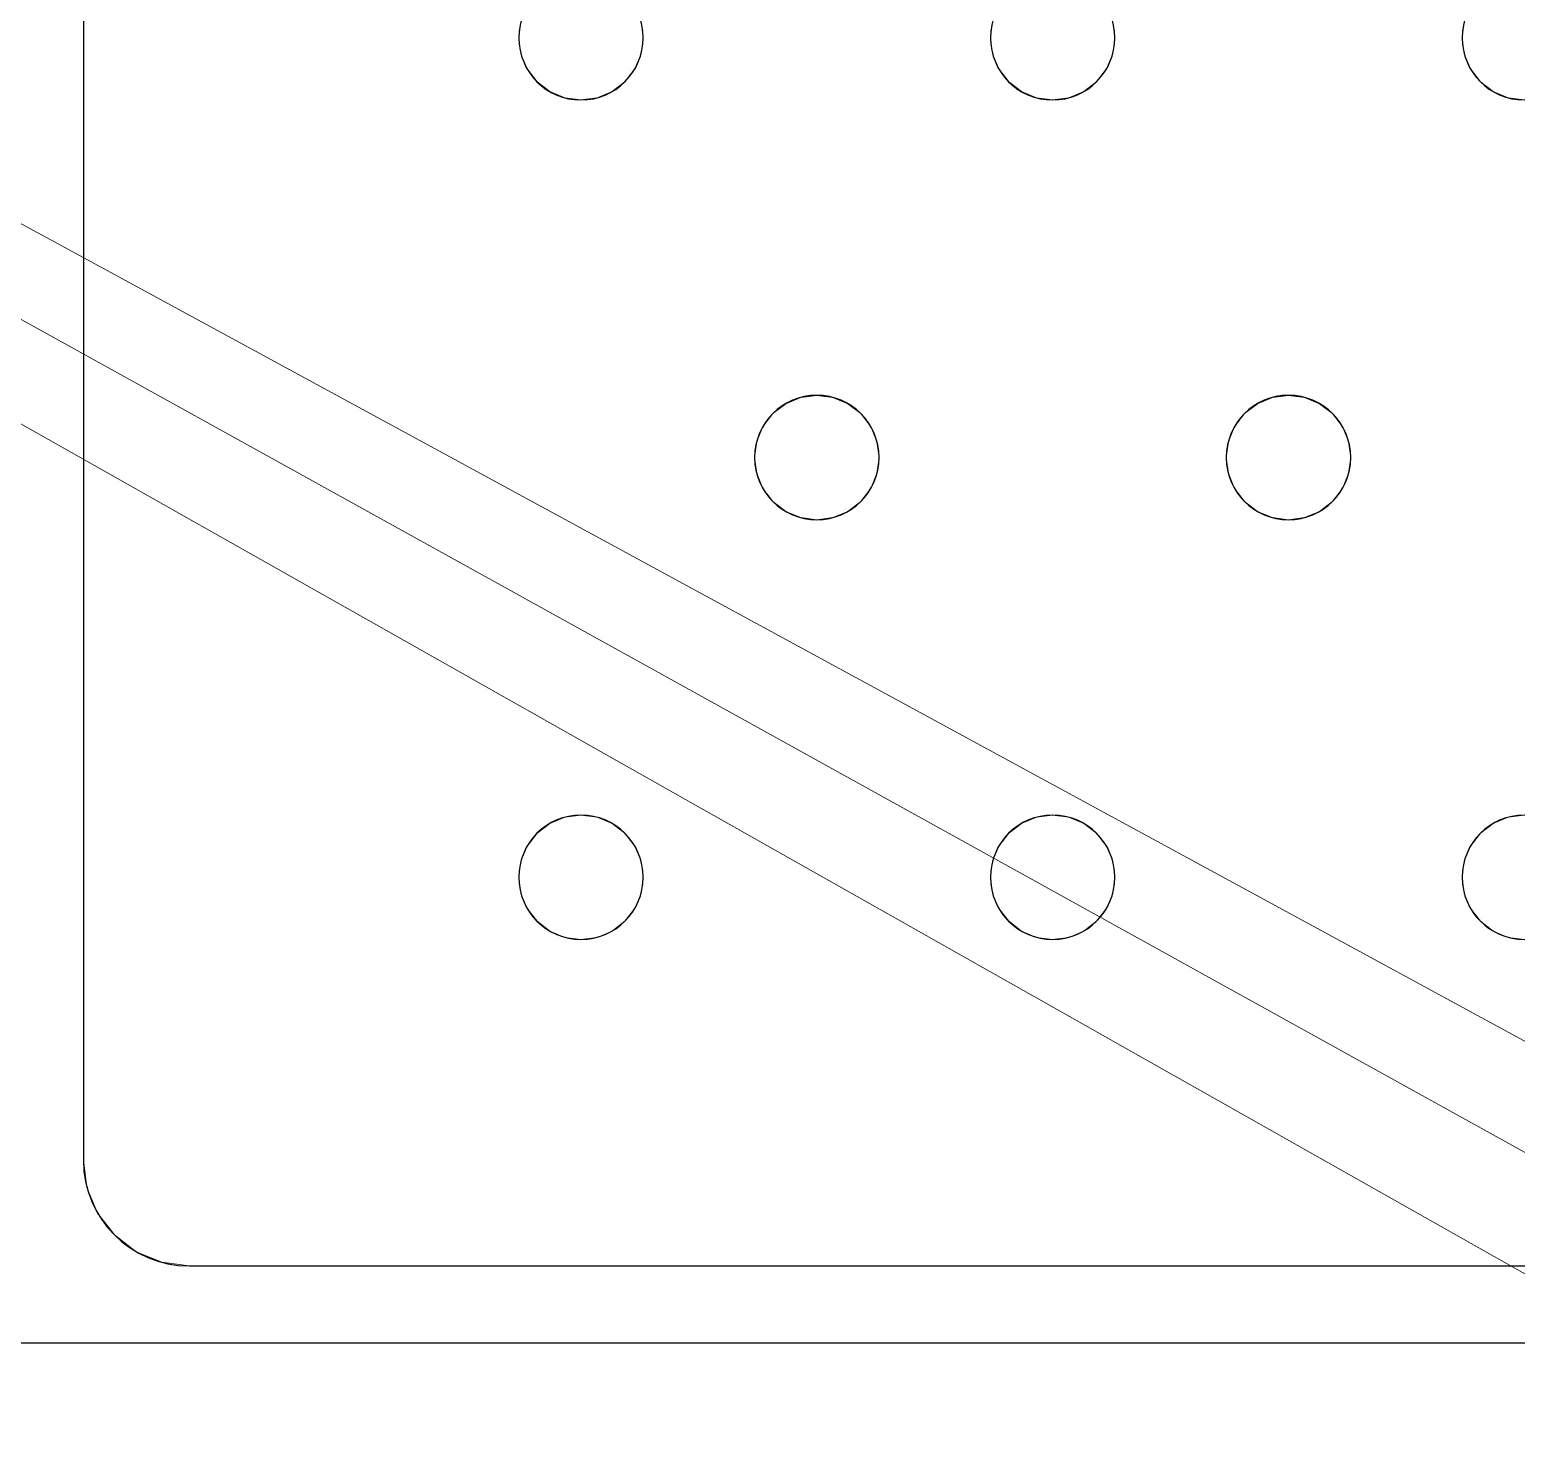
# Model space of a CAD drawing. Header units: millimetres. Extents: x -1 to 1201, y -701 to 1.
# Drawn here: x 600 to 695.6, y -405 to -313.5 of the extents above; entities that cross this region are included whole.
import ezdxf

# ---------------------------------------------------------------- set-up
doc = ezdxf.new("R2010")
doc.units = ezdxf.units.MM
doc.layers.add('IQ_200_3D', color=1, linetype='Continuous')
doc.layers.add('IQ_204_2D', color=7, linetype='Continuous')

msp = doc.modelspace()

# ---------------------------------------------------------------- linework, layer by layer
at = {"layer": 'IQ_200_3D', "lineweight": 18}
for points, invisible_edges in [([(631.451, -260, 890), (631.587, -258.965, 890), (603.451, -145, 890), (603.451, -386.2, 890)], 10), ([(631.451, -260, 888), (631.587, -261.035, 888), (603.451, -386.2, 888), (603.451, -145, 888)], 10), ([(631.587, -261.035, 890), (631.451, -260, 890), (603.451, -386.2, 890)], 14), ([(603.451, -386.2, 890), (631.451, -314, 890), (631.587, -312.965, 890), (631.587, -261.035, 890)], 13), ([(631.587, -312.965, 888), (631.451, -314, 888), (603.451, -386.2, 888), (631.587, -261.035, 888)], 14), ([(639.315, -312.965, 890), (639.451, -314, 890), (661.921, -312.965, 890), (662.32, -312, 890)], 10), ([(669.648, -312.965, 890), (669.784, -314, 890), (692.254, -312.965, 890), (692.654, -312, 890)], 10), ([(669.648, -312.965, 888), (692.654, -312, 888), (692.254, -312.965, 888), (669.784, -314, 888)], 5), ([(631.587, -312.965, 890), (631.451, -314, 890), (631.451, -314, 888), (631.587, -312.965, 888)], 8), ([(639.451, -314, 890), (639.315, -315.035, 890), (661.784, -314, 890), (661.921, -312.965, 890)], 10), ([(639.451, -314, 888), (639.315, -312.965, 888), (661.921, -312.965, 888), (661.784, -314, 888)], 10), ([(639.451, -314, 890), (639.315, -312.965, 890), (639.315, -312.965, 888), (639.451, -314, 888)], 2), ([(661.921, -312.965, 890), (661.784, -314, 890), (661.784, -314, 888), (661.921, -312.965, 888)], 8), ([(669.784, -314, 890), (669.648, -315.035, 890), (692.118, -314, 890), (692.254, -312.965, 890)], 10), ([(692.118, -314, 888), (669.648, -315.035, 888), (669.784, -314, 888), (692.254, -312.965, 888)], 5), ([(669.784, -314, 890), (669.648, -312.965, 890), (669.648, -312.965, 888), (669.784, -314, 888)], 2), ([(692.254, -312.965, 890), (692.118, -314, 890), (692.118, -314, 888), (692.254, -312.965, 888)], 8), ([(631.587, -315.035, 890), (631.451, -314, 890), (603.451, -386.2, 890)], 14), ([(631.587, -315.035, 888), (603.451, -386.2, 888), (631.451, -314, 888)], 3), ([(631.451, -314, 890), (631.587, -315.035, 890), (631.587, -315.035, 888), (631.451, -314, 888)], 2), ([(639.315, -315.035, 890), (661.921, -315.035, 890), (661.784, -314, 890)], 13), ([(639.315, -315.035, 888), (639.451, -314, 888), (661.784, -314, 888), (661.921, -315.035, 888)], 10), ([(639.315, -315.035, 890), (639.451, -314, 890), (639.451, -314, 888), (639.315, -315.035, 888)], 8), ([(661.784, -314, 890), (661.921, -315.035, 890), (661.921, -315.035, 888), (661.784, -314, 888)], 2), ([(669.648, -315.035, 890), (669.248, -316, 890), (692.254, -315.035, 890), (692.118, -314, 890)], 10), ([(692.254, -315.035, 888), (669.248, -316, 888), (669.648, -315.035, 888), (692.118, -314, 888)], 5), ([(669.648, -315.035, 890), (669.784, -314, 890), (669.784, -314, 888), (669.648, -315.035, 888)], 8), ([(692.118, -314, 890), (692.254, -315.035, 890), (692.254, -315.035, 888), (692.118, -314, 888)], 2), ([(631.587, -315.035, 890), (603.451, -386.2, 890), (631.987, -316, 890)], 3), ([(631.587, -315.035, 888), (631.987, -316, 888), (603.451, -386.2, 888)], 14), ([(631.587, -315.035, 890), (631.987, -316, 890), (631.987, -316, 888), (631.587, -315.035, 888)], 10), ([(661.921, -315.035, 890), (639.315, -315.035, 890), (638.915, -316, 890), (662.32, -316, 890)], 5), ([(638.915, -316, 888), (639.315, -315.035, 888), (661.921, -315.035, 888), (662.32, -316, 888)], 10), ([(638.915, -316, 890), (639.315, -315.035, 890), (639.315, -315.035, 888), (638.915, -316, 888)], 10), ([(661.921, -315.035, 890), (662.32, -316, 890), (662.32, -316, 888), (661.921, -315.035, 888)], 10), ([(669.248, -316, 890), (692.654, -316, 890), (692.254, -315.035, 890)], 13), ([(692.654, -316, 888), (680.951, -337, 888), (669.248, -316, 888), (692.254, -315.035, 888)], 7), ([(669.248, -316, 890), (669.648, -315.035, 890), (669.648, -315.035, 888), (669.248, -316, 888)], 10), ([(692.254, -315.035, 890), (692.654, -316, 890), (692.654, -316, 888), (692.254, -315.035, 888)], 10), ([(603.451, -386.2, 890), (631.587, -366.965, 890), (631.987, -366, 890), (631.987, -316, 890)], 13), ([(631.987, -366, 888), (631.587, -366.965, 888), (603.451, -386.2, 888), (631.987, -316, 888)], 14), ([(631.987, -366, 890), (632.623, -316.828, 890), (631.987, -316, 890)], 13), ([(631.987, -316, 888), (632.623, -316.828, 888), (631.987, -366, 888)], 14), ([(631.987, -316, 890), (632.623, -316.828, 890), (632.623, -316.828, 888), (631.987, -316, 888)], 10), ([(650.618, -337, 890), (638.915, -316, 890), (638.279, -316.828, 890), (649.582, -337.136, 890)], 5), ([(650.618, -337, 888), (649.582, -337.136, 888), (638.279, -316.828, 888), (638.915, -316, 888)], 10), ([(638.279, -316.828, 890), (638.915, -316, 890), (638.915, -316, 888), (638.279, -316.828, 888)], 10), ([(662.32, -316, 890), (638.915, -316, 890), (650.618, -337, 890)], 15), ([(650.618, -337, 888), (638.915, -316, 888), (662.32, -316, 888), (662.956, -316.828, 888)], 11), ([(662.956, -316.828, 890), (662.32, -316, 890), (650.618, -337, 890), (651.653, -337.136, 890)], 10), ([(662.32, -316, 890), (662.956, -316.828, 890), (662.956, -316.828, 888), (662.32, -316, 888)], 10), ([(669.248, -316, 890), (668.613, -316.828, 890), (680.951, -337, 890), (692.654, -316, 890)], 14), ([(680.951, -337, 888), (679.916, -337.136, 888), (668.613, -316.828, 888), (669.248, -316, 888)], 10), ([(668.613, -316.828, 890), (669.248, -316, 890), (669.248, -316, 888), (668.613, -316.828, 888)], 10), ([(680.951, -337, 890), (681.986, -337.136, 890), (693.289, -316.828, 890), (692.654, -316, 890)], 10), ([(693.289, -316.828, 888), (681.986, -337.136, 888), (680.951, -337, 888), (692.654, -316, 888)], 5), ([(692.654, -316, 890), (693.289, -316.828, 890), (693.289, -316.828, 888), (692.654, -316, 888)], 10), ([(632.623, -365.172, 890), (633.451, -317.464, 890), (632.623, -316.828, 890), (631.987, -366, 890)], 5), ([(632.623, -365.172, 888), (631.987, -366, 888), (632.623, -316.828, 888), (633.451, -317.464, 888)], 10), ([(632.623, -316.828, 890), (633.451, -317.464, 890), (633.451, -317.464, 888), (632.623, -316.828, 888)], 10), ([(649.582, -337.136, 890), (638.279, -316.828, 890), (637.451, -317.464, 890)], 13), ([(649.582, -337.136, 888), (648.618, -337.536, 888), (637.451, -317.464, 888), (638.279, -316.828, 888)], 10), ([(637.451, -317.464, 890), (638.279, -316.828, 890), (638.279, -316.828, 888), (637.451, -317.464, 888)], 10), ([(662.956, -316.828, 888), (663.784, -317.464, 888), (651.653, -337.136, 888), (650.618, -337, 888)], 10), ([(663.784, -317.464, 890), (662.956, -316.828, 890), (651.653, -337.136, 890), (652.618, -337.536, 890)], 10), ([(662.956, -316.828, 890), (663.784, -317.464, 890), (663.784, -317.464, 888), (662.956, -316.828, 888)], 10), ([(668.613, -316.828, 890), (667.784, -317.464, 890), (679.916, -337.136, 890), (680.951, -337, 890)], 10), ([(679.916, -337.136, 888), (678.951, -337.536, 888), (667.784, -317.464, 888), (668.613, -316.828, 888)], 10), ([(667.784, -317.464, 890), (668.613, -316.828, 890), (668.613, -316.828, 888), (667.784, -317.464, 888)], 10), ([(681.986, -337.136, 890), (682.951, -337.536, 890), (694.118, -317.464, 890), (693.289, -316.828, 890)], 10), ([(681.986, -337.136, 888), (693.289, -316.828, 888), (694.118, -317.464, 888)], 13), ([(693.289, -316.828, 890), (694.118, -317.464, 890), (694.118, -317.464, 888), (693.289, -316.828, 888)], 10), ([(632.623, -365.172, 890), (633.451, -364.536, 890), (633.451, -317.464, 890)], 14), ([(633.451, -317.464, 888), (633.451, -364.536, 888), (632.623, -365.172, 888)], 13), ([(634.416, -317.864, 890), (633.451, -317.464, 890), (646.754, -339.965, 890), (647.153, -339, 890)], 10), ([(633.451, -317.464, 890), (633.451, -364.536, 890), (646.618, -341, 890), (646.754, -339.965, 890)], 11), ([(633.451, -317.464, 888), (646.754, -339.965, 888), (646.618, -341, 888), (633.451, -364.536, 888)], 13), ([(634.416, -317.864, 888), (647.153, -339, 888), (646.754, -339.965, 888), (633.451, -317.464, 888)], 5), ([(633.451, -317.464, 890), (634.416, -317.864, 890), (634.416, -317.864, 888), (633.451, -317.464, 888)], 10), ([(635.451, -318, 890), (634.416, -317.864, 890), (647.153, -339, 890), (647.789, -338.172, 890)], 10), ([(635.451, -318, 888), (647.789, -338.172, 888), (647.153, -339, 888), (634.416, -317.864, 888)], 5), ([(635.451, -318, 888), (634.416, -317.864, 888), (634.416, -317.864, 890), (635.451, -318, 890)], 10), ([(636.486, -317.864, 890), (635.451, -318, 890), (647.789, -338.172, 890), (648.618, -337.536, 890)], 10), ([(636.486, -317.864, 888), (648.618, -337.536, 888), (647.789, -338.172, 888), (635.451, -318, 888)], 5), ([(636.486, -317.864, 888), (635.451, -318, 888), (635.451, -318, 890), (636.486, -317.864, 890)], 10), ([(637.451, -317.464, 890), (636.486, -317.864, 890), (648.618, -337.536, 890), (649.582, -337.136, 890)], 10), ([(648.618, -337.536, 888), (636.486, -317.864, 888), (637.451, -317.464, 888)], 13), ([(636.486, -317.864, 890), (637.451, -317.464, 890), (637.451, -317.464, 888), (636.486, -317.864, 888)], 10), ([(652.618, -337.536, 888), (651.653, -337.136, 888), (663.784, -317.464, 888), (664.749, -317.864, 888)], 10), ([(664.749, -317.864, 890), (663.784, -317.464, 890), (652.618, -337.536, 890), (653.446, -338.172, 890)], 10), ([(653.446, -338.172, 888), (652.618, -337.536, 888), (664.749, -317.864, 888), (665.784, -318, 888)], 10), ([(665.784, -318, 890), (664.749, -317.864, 890), (653.446, -338.172, 890), (654.082, -339, 890)], 10), ([(665.784, -318, 888), (677.487, -339, 888), (654.082, -339, 888), (653.446, -338.172, 888)], 11), ([(677.487, -339, 890), (665.784, -318, 890), (654.082, -339, 890), (654.481, -339.965, 890)], 11), ([(663.784, -317.464, 890), (664.749, -317.864, 890), (664.749, -317.864, 888), (663.784, -317.464, 888)], 10), ([(665.784, -318, 888), (664.749, -317.864, 888), (664.749, -317.864, 890), (665.784, -318, 890)], 10), ([(678.122, -338.172, 890), (666.82, -317.864, 890), (665.784, -318, 890), (677.487, -339, 890)], 5), ([(678.122, -338.172, 888), (677.487, -339, 888), (665.784, -318, 888), (666.82, -317.864, 888)], 10), ([(666.82, -317.864, 888), (665.784, -318, 888), (665.784, -318, 890), (666.82, -317.864, 890)], 10), ([(667.784, -317.464, 890), (666.82, -317.864, 890), (678.951, -337.536, 890), (679.916, -337.136, 890)], 10), ([(678.951, -337.536, 888), (678.122, -338.172, 888), (666.82, -317.864, 888), (667.784, -317.464, 888)], 10), ([(666.82, -317.864, 890), (667.784, -317.464, 890), (667.784, -317.464, 888), (666.82, -317.864, 888)], 10), ([(678.122, -338.172, 890), (678.951, -337.536, 890), (666.82, -317.864, 890)], 14), ([(682.951, -337.536, 888), (681.986, -337.136, 888), (694.118, -317.464, 888), (695.082, -317.864, 888)], 10), ([(682.951, -337.536, 890), (683.779, -338.172, 890), (695.082, -317.864, 890), (694.118, -317.464, 890)], 10), ([(683.779, -338.172, 888), (682.951, -337.536, 888), (695.082, -317.864, 888), (696.118, -318, 888)], 10), ([(696.118, -318, 890), (695.082, -317.864, 890), (683.779, -338.172, 890), (684.415, -339, 890)], 10), ([(683.779, -338.172, 888), (696.118, -318, 888), (684.415, -339, 888)], 3), ([(684.415, -339, 890), (684.815, -339.965, 890), (707.82, -339, 890), (696.118, -318, 890)], 14), ([(707.82, -339, 888), (684.815, -339.965, 888), (684.415, -339, 888), (696.118, -318, 888)], 13), ([(694.118, -317.464, 890), (695.082, -317.864, 890), (695.082, -317.864, 888), (694.118, -317.464, 888)], 10), ([(696.118, -318, 888), (695.082, -317.864, 888), (695.082, -317.864, 890), (696.118, -318, 890)], 10), ([(649.582, -337.136, 890), (648.618, -337.536, 890), (648.618, -337.536, 888), (649.582, -337.136, 888)], 10), ([(649.582, -337.136, 888), (650.618, -337, 888), (650.618, -337, 890), (649.582, -337.136, 890)], 10), ([(650.618, -337, 888), (651.653, -337.136, 888), (651.653, -337.136, 890), (650.618, -337, 890)], 10), ([(652.618, -337.536, 890), (651.653, -337.136, 890), (651.653, -337.136, 888), (652.618, -337.536, 888)], 10), ([(679.916, -337.136, 890), (678.951, -337.536, 890), (678.951, -337.536, 888), (679.916, -337.136, 888)], 10), ([(679.916, -337.136, 888), (680.951, -337, 888), (680.951, -337, 890), (679.916, -337.136, 890)], 10), ([(680.951, -337, 888), (681.986, -337.136, 888), (681.986, -337.136, 890), (680.951, -337, 890)], 10), ([(682.951, -337.536, 890), (681.986, -337.136, 890), (681.986, -337.136, 888), (682.951, -337.536, 888)], 10), ([(647.789, -338.172, 890), (647.153, -339, 890), (647.153, -339, 888), (647.789, -338.172, 888)], 10), ([(648.618, -337.536, 890), (647.789, -338.172, 890), (647.789, -338.172, 888), (648.618, -337.536, 888)], 10), ([(653.446, -338.172, 890), (652.618, -337.536, 890), (652.618, -337.536, 888), (653.446, -338.172, 888)], 10), ([(654.082, -339, 890), (653.446, -338.172, 890), (653.446, -338.172, 888), (654.082, -339, 888)], 10), ([(678.122, -338.172, 890), (677.487, -339, 890), (677.487, -339, 888), (678.122, -338.172, 888)], 10), ([(678.951, -337.536, 890), (678.122, -338.172, 890), (678.122, -338.172, 888), (678.951, -337.536, 888)], 10), ([(683.779, -338.172, 890), (682.951, -337.536, 890), (682.951, -337.536, 888), (683.779, -338.172, 888)], 10), ([(684.415, -339, 890), (683.779, -338.172, 890), (683.779, -338.172, 888), (684.415, -339, 888)], 10), ([(647.153, -339, 890), (646.754, -339.965, 890), (646.754, -339.965, 888), (647.153, -339, 888)], 10), ([(677.487, -339, 888), (677.087, -339.965, 888), (654.481, -339.965, 888), (654.082, -339, 888)], 10), ([(654.481, -339.965, 890), (654.082, -339, 890), (654.082, -339, 888), (654.481, -339.965, 888)], 10), ([(677.087, -339.965, 890), (677.487, -339, 890), (654.481, -339.965, 890), (654.618, -341, 890)], 10), ([(677.487, -339, 890), (677.087, -339.965, 890), (677.087, -339.965, 888), (677.487, -339, 888)], 10), ([(684.815, -339.965, 890), (684.415, -339, 890), (684.415, -339, 888), (684.815, -339.965, 888)], 10), ([(684.815, -339.965, 890), (684.951, -341, 890), (707.421, -339.965, 890), (707.82, -339, 890)], 10), ([(707.421, -339.965, 888), (684.951, -341, 888), (684.815, -339.965, 888), (707.82, -339, 888)], 5), ([(646.754, -339.965, 890), (646.618, -341, 890), (646.618, -341, 888), (646.754, -339.965, 888)], 8), ([(677.087, -339.965, 888), (676.951, -341, 888), (654.618, -341, 888), (654.481, -339.965, 888)], 10), ([(654.618, -341, 890), (654.481, -339.965, 890), (654.481, -339.965, 888), (654.618, -341, 888)], 2), ([(677.087, -339.965, 890), (654.618, -341, 890), (676.951, -341, 890)], 3), ([(677.087, -339.965, 890), (676.951, -341, 890), (676.951, -341, 888), (677.087, -339.965, 888)], 8), ([(684.951, -341, 890), (684.815, -342.035, 890), (707.284, -341, 890), (707.421, -339.965, 890)], 10), ([(707.284, -341, 888), (684.815, -342.035, 888), (684.951, -341, 888), (707.421, -339.965, 888)], 5), ([(684.951, -341, 890), (684.815, -339.965, 890), (684.815, -339.965, 888), (684.951, -341, 888)], 2), ([(646.754, -342.035, 890), (646.618, -341, 890), (633.451, -364.536, 890), (634.416, -364.136, 890)], 10), ([(646.754, -342.035, 888), (634.416, -364.136, 888), (633.451, -364.536, 888), (646.618, -341, 888)], 5), ([(646.618, -341, 890), (646.754, -342.035, 890), (646.754, -342.035, 888), (646.618, -341, 888)], 2), ([(654.481, -342.035, 890), (677.087, -342.035, 890), (676.951, -341, 890), (654.618, -341, 890)], 5), ([(676.951, -341, 888), (677.087, -342.035, 888), (654.481, -342.035, 888), (654.618, -341, 888)], 10), ([(654.481, -342.035, 890), (654.618, -341, 890), (654.618, -341, 888), (654.481, -342.035, 888)], 8), ([(676.951, -341, 890), (677.087, -342.035, 890), (677.087, -342.035, 888), (676.951, -341, 888)], 2), ([(707.284, -341, 890), (684.815, -342.035, 890), (707.421, -342.035, 890)], 3), ([(707.421, -342.035, 888), (684.815, -342.035, 888), (707.284, -341, 888)], 3), ([(684.815, -342.035, 890), (684.951, -341, 890), (684.951, -341, 888), (684.815, -342.035, 888)], 8), ([(647.153, -343, 890), (646.754, -342.035, 890), (634.416, -364.136, 890), (635.451, -364, 890)], 10), ([(647.153, -343, 888), (634.416, -364.136, 888), (646.754, -342.035, 888)], 3), ([(646.754, -342.035, 890), (647.153, -343, 890), (647.153, -343, 888), (646.754, -342.035, 888)], 10), ([(677.087, -342.035, 890), (654.481, -342.035, 890), (654.082, -343, 890), (677.487, -343, 890)], 5), ([(677.487, -343, 888), (665.784, -364, 888), (654.082, -343, 888), (677.087, -342.035, 888)], 7), ([(654.082, -343, 888), (654.481, -342.035, 888), (677.087, -342.035, 888)], 14), ([(654.082, -343, 890), (654.481, -342.035, 890), (654.481, -342.035, 888), (654.082, -343, 888)], 10), ([(677.087, -342.035, 890), (677.487, -343, 890), (677.487, -343, 888), (677.087, -342.035, 888)], 10), ([(707.421, -342.035, 890), (684.815, -342.035, 890), (684.415, -343, 890), (707.82, -343, 890)], 5), ([(684.415, -343, 888), (684.815, -342.035, 888), (707.421, -342.035, 888), (707.82, -343, 888)], 10), ([(684.415, -343, 890), (684.815, -342.035, 890), (684.815, -342.035, 888), (684.415, -343, 888)], 10), ([(635.451, -364, 888), (634.416, -364.136, 888), (647.153, -343, 888), (647.789, -343.828, 888)], 10), ([(647.789, -343.828, 890), (647.153, -343, 890), (635.451, -364, 890), (636.486, -364.136, 890)], 10), ([(647.153, -343, 890), (647.789, -343.828, 890), (647.789, -343.828, 888), (647.153, -343, 888)], 10), ([(654.082, -343, 890), (653.446, -343.828, 890), (665.784, -364, 890), (677.487, -343, 890)], 14), ([(665.784, -364, 888), (664.749, -364.136, 888), (653.446, -343.828, 888), (654.082, -343, 888)], 10), ([(653.446, -343.828, 890), (654.082, -343, 890), (654.082, -343, 888), (653.446, -343.828, 888)], 10), ([(678.122, -343.828, 890), (677.487, -343, 890), (665.784, -364, 890), (666.82, -364.136, 890)], 10), ([(677.487, -343, 888), (678.122, -343.828, 888), (665.784, -364, 888)], 14), ([(677.487, -343, 890), (678.122, -343.828, 890), (678.122, -343.828, 888), (677.487, -343, 888)], 10), ([(696.118, -364, 890), (707.82, -343, 890), (684.415, -343, 890), (683.779, -343.828, 890)], 11), ([(684.415, -343, 888), (707.82, -343, 888), (696.118, -364, 888), (683.779, -343.828, 888)], 7), ([(683.779, -343.828, 890), (684.415, -343, 890), (684.415, -343, 888), (683.779, -343.828, 888)], 10), ([(636.486, -364.136, 888), (635.451, -364, 888), (647.789, -343.828, 888), (648.618, -344.464, 888)], 10), ([(647.789, -343.828, 890), (636.486, -364.136, 890), (648.618, -344.464, 890)], 3), ([(647.789, -343.828, 890), (648.618, -344.464, 890), (648.618, -344.464, 888), (647.789, -343.828, 888)], 10), ([(664.749, -364.136, 890), (665.784, -364, 890), (653.446, -343.828, 890), (652.618, -344.464, 890)], 10), ([(664.749, -364.136, 888), (663.784, -364.536, 888), (652.618, -344.464, 888), (653.446, -343.828, 888)], 10), ([(652.618, -344.464, 890), (653.446, -343.828, 890), (653.446, -343.828, 888), (652.618, -344.464, 888)], 10), ([(666.82, -364.136, 888), (665.784, -364, 888), (678.122, -343.828, 888), (678.951, -344.464, 888)], 10), ([(678.122, -343.828, 890), (666.82, -364.136, 890), (678.951, -344.464, 890)], 3), ([(678.122, -343.828, 890), (678.951, -344.464, 890), (678.951, -344.464, 888), (678.122, -343.828, 888)], 10), ([(695.082, -364.136, 890), (696.118, -364, 890), (683.779, -343.828, 890), (682.951, -344.464, 890)], 10), ([(683.779, -343.828, 888), (696.118, -364, 888), (695.082, -364.136, 888), (682.951, -344.464, 888)], 5), ([(682.951, -344.464, 890), (683.779, -343.828, 890), (683.779, -343.828, 888), (682.951, -344.464, 888)], 10), ([(637.451, -364.536, 890), (649.582, -344.864, 890), (648.618, -344.464, 890), (636.486, -364.136, 890)], 5), ([(648.618, -344.464, 888), (649.582, -344.864, 888), (637.451, -364.536, 888), (636.486, -364.136, 888)], 10), ([(638.279, -365.172, 890), (650.618, -345, 890), (649.582, -344.864, 890), (637.451, -364.536, 890)], 5), ([(638.279, -365.172, 888), (637.451, -364.536, 888), (649.582, -344.864, 888), (650.618, -345, 888)], 10), ([(638.915, -366, 890), (662.32, -366, 890), (650.618, -345, 890), (638.279, -365.172, 890)], 7), ([(638.915, -366, 888), (638.279, -365.172, 888), (650.618, -345, 888), (662.32, -366, 888)], 14), ([(648.618, -344.464, 890), (649.582, -344.864, 890), (649.582, -344.864, 888), (648.618, -344.464, 888)], 10), ([(650.618, -345, 888), (649.582, -344.864, 888), (649.582, -344.864, 890), (650.618, -345, 890)], 10), ([(662.956, -365.172, 890), (663.784, -364.536, 890), (651.653, -344.864, 890), (650.618, -345, 890)], 10), ([(662.956, -365.172, 888), (662.32, -366, 888), (650.618, -345, 888), (651.653, -344.864, 888)], 10), ([(651.653, -344.864, 888), (650.618, -345, 888), (650.618, -345, 890), (651.653, -344.864, 890)], 10), ([(662.956, -365.172, 890), (650.618, -345, 890), (662.32, -366, 890)], 3), ([(663.784, -364.536, 890), (664.749, -364.136, 890), (652.618, -344.464, 890), (651.653, -344.864, 890)], 10), ([(663.784, -364.536, 888), (662.956, -365.172, 888), (651.653, -344.864, 888), (652.618, -344.464, 888)], 10), ([(651.653, -344.864, 890), (652.618, -344.464, 890), (652.618, -344.464, 888), (651.653, -344.864, 888)], 10), ([(667.784, -364.536, 890), (679.916, -344.864, 890), (678.951, -344.464, 890), (666.82, -364.136, 890)], 5), ([(667.784, -364.536, 888), (666.82, -364.136, 888), (678.951, -344.464, 888), (679.916, -344.864, 888)], 10), ([(668.613, -365.172, 890), (680.951, -345, 890), (679.916, -344.864, 890), (667.784, -364.536, 890)], 5), ([(668.613, -365.172, 888), (667.784, -364.536, 888), (679.916, -344.864, 888), (680.951, -345, 888)], 10), ([(669.248, -366, 890), (692.654, -366, 890), (680.951, -345, 890), (668.613, -365.172, 890)], 7), ([(669.248, -366, 888), (668.613, -365.172, 888), (680.951, -345, 888)], 14), ([(692.654, -366, 888), (669.648, -366.965, 888), (669.248, -366, 888), (680.951, -345, 888)], 13), ([(678.951, -344.464, 890), (679.916, -344.864, 890), (679.916, -344.864, 888), (678.951, -344.464, 888)], 10), ([(680.951, -345, 888), (679.916, -344.864, 888), (679.916, -344.864, 890), (680.951, -345, 890)], 10), ([(681.986, -344.864, 890), (680.951, -345, 890), (693.289, -365.172, 890), (694.118, -364.536, 890)], 10), ([(681.986, -344.864, 888), (694.118, -364.536, 888), (693.289, -365.172, 888), (680.951, -345, 888)], 5), ([(681.986, -344.864, 888), (680.951, -345, 888), (680.951, -345, 890), (681.986, -344.864, 890)], 10), ([(692.654, -366, 890), (693.289, -365.172, 890), (680.951, -345, 890)], 14), ([(692.654, -366, 888), (680.951, -345, 888), (693.289, -365.172, 888)], 3), ([(682.951, -344.464, 890), (681.986, -344.864, 890), (694.118, -364.536, 890), (695.082, -364.136, 890)], 10), ([(682.951, -344.464, 888), (695.082, -364.136, 888), (694.118, -364.536, 888), (681.986, -344.864, 888)], 5), ([(681.986, -344.864, 890), (682.951, -344.464, 890), (682.951, -344.464, 888), (681.986, -344.864, 888)], 10), ([(634.416, -364.136, 890), (633.451, -364.536, 890), (633.451, -364.536, 888), (634.416, -364.136, 888)], 10), ([(634.416, -364.136, 888), (635.451, -364, 888), (635.451, -364, 890), (634.416, -364.136, 890)], 10), ([(635.451, -364, 888), (636.486, -364.136, 888), (636.486, -364.136, 890), (635.451, -364, 890)], 10), ([(637.451, -364.536, 890), (636.486, -364.136, 890), (636.486, -364.136, 888), (637.451, -364.536, 888)], 10), ([(664.749, -364.136, 890), (663.784, -364.536, 890), (663.784, -364.536, 888), (664.749, -364.136, 888)], 10), ([(664.749, -364.136, 888), (665.784, -364, 888), (665.784, -364, 890), (664.749, -364.136, 890)], 10), ([(665.784, -364, 888), (666.82, -364.136, 888), (666.82, -364.136, 890), (665.784, -364, 890)], 10), ([(667.784, -364.536, 890), (666.82, -364.136, 890), (666.82, -364.136, 888), (667.784, -364.536, 888)], 10), ([(695.082, -364.136, 890), (694.118, -364.536, 890), (694.118, -364.536, 888), (695.082, -364.136, 888)], 10), ([(695.082, -364.136, 888), (696.118, -364, 888), (696.118, -364, 890), (695.082, -364.136, 890)], 10), ([(632.623, -365.172, 890), (631.987, -366, 890), (631.987, -366, 888), (632.623, -365.172, 888)], 10), ([(633.451, -364.536, 890), (632.623, -365.172, 890), (632.623, -365.172, 888), (633.451, -364.536, 888)], 10), ([(638.279, -365.172, 890), (637.451, -364.536, 890), (637.451, -364.536, 888), (638.279, -365.172, 888)], 10), ([(638.915, -366, 890), (638.279, -365.172, 890), (638.279, -365.172, 888), (638.915, -366, 888)], 10), ([(662.956, -365.172, 890), (662.32, -366, 890), (662.32, -366, 888), (662.956, -365.172, 888)], 10), ([(663.784, -364.536, 890), (662.956, -365.172, 890), (662.956, -365.172, 888), (663.784, -364.536, 888)], 10), ([(668.613, -365.172, 890), (667.784, -364.536, 890), (667.784, -364.536, 888), (668.613, -365.172, 888)], 10), ([(669.248, -366, 890), (668.613, -365.172, 890), (668.613, -365.172, 888), (669.248, -366, 888)], 10), ([(693.289, -365.172, 890), (692.654, -366, 890), (692.654, -366, 888), (693.289, -365.172, 888)], 10), ([(694.118, -364.536, 890), (693.289, -365.172, 890), (693.289, -365.172, 888), (694.118, -364.536, 888)], 10), ([(631.987, -366, 890), (631.587, -366.965, 890), (631.587, -366.965, 888), (631.987, -366, 888)], 10), ([(662.32, -366, 890), (638.915, -366, 890), (639.315, -366.965, 890)], 13), ([(662.32, -366, 888), (639.315, -366.965, 888), (638.915, -366, 888)], 13), ([(639.315, -366.965, 890), (638.915, -366, 890), (638.915, -366, 888), (639.315, -366.965, 888)], 10), ([(639.315, -366.965, 890), (639.451, -368, 890), (661.921, -366.965, 890), (662.32, -366, 890)], 10), ([(661.921, -366.965, 888), (639.451, -368, 888), (639.315, -366.965, 888), (662.32, -366, 888)], 5), ([(662.32, -366, 890), (661.921, -366.965, 890), (661.921, -366.965, 888), (662.32, -366, 888)], 10), ([(692.654, -366, 890), (669.248, -366, 890), (669.648, -366.965, 890), (692.254, -366.965, 890)], 5), ([(669.648, -366.965, 890), (669.248, -366, 890), (669.248, -366, 888), (669.648, -366.965, 888)], 10), ([(692.254, -366.965, 888), (669.784, -368, 888), (669.648, -366.965, 888), (692.654, -366, 888)], 5), ([(692.654, -366, 890), (692.254, -366.965, 890), (692.254, -366.965, 888), (692.654, -366, 888)], 10), ([(631.451, -368, 890), (631.587, -366.965, 890), (603.451, -386.2, 890)], 14), ([(631.587, -366.965, 888), (631.451, -368, 888), (603.451, -386.2, 888)], 14), ([(631.587, -366.965, 890), (631.451, -368, 890), (631.451, -368, 888), (631.587, -366.965, 888)], 8), ([(661.784, -368, 890), (661.921, -366.965, 890), (639.451, -368, 890), (639.315, -369.035, 890)], 10), ([(639.451, -368, 890), (639.315, -366.965, 890), (639.315, -366.965, 888), (639.451, -368, 888)], 2), ([(661.921, -366.965, 888), (661.784, -368, 888), (639.451, -368, 888)], 14), ([(661.921, -366.965, 890), (661.784, -368, 890), (661.784, -368, 888), (661.921, -366.965, 888)], 8), ([(692.254, -366.965, 890), (669.648, -366.965, 890), (669.784, -368, 890), (692.118, -368, 890)], 5), ([(692.118, -368, 888), (669.648, -369.035, 888), (669.784, -368, 888), (692.254, -366.965, 888)], 5), ([(669.784, -368, 890), (669.648, -366.965, 890), (669.648, -366.965, 888), (669.784, -368, 888)], 2), ([(692.254, -366.965, 890), (692.118, -368, 890), (692.118, -368, 888), (692.254, -366.965, 888)], 8), ([(631.587, -369.035, 890), (631.451, -368, 890), (603.451, -386.2, 890)], 14), ([(603.451, -386.2, 888), (631.451, -368, 888), (631.587, -369.035, 888)], 13), ([(631.451, -368, 890), (631.587, -369.035, 890), (631.587, -369.035, 888), (631.451, -368, 888)], 2), ([(661.921, -369.035, 890), (661.784, -368, 890), (639.315, -369.035, 890), (638.915, -370, 890)], 10), ([(661.784, -368, 888), (661.921, -369.035, 888), (639.315, -369.035, 888), (639.451, -368, 888)], 10), ([(639.315, -369.035, 890), (639.451, -368, 890), (639.451, -368, 888), (639.315, -369.035, 888)], 8), ([(661.784, -368, 890), (661.921, -369.035, 890), (661.921, -369.035, 888), (661.784, -368, 888)], 2), ([(692.254, -369.035, 888), (669.248, -370, 888), (669.648, -369.035, 888), (692.118, -368, 888)], 5), ([(692.118, -368, 890), (669.784, -368, 890), (669.648, -369.035, 890), (692.254, -369.035, 890)], 5), ([(669.648, -369.035, 890), (669.784, -368, 890), (669.784, -368, 888), (669.648, -369.035, 888)], 8), ([(692.118, -368, 890), (692.254, -369.035, 890), (692.254, -369.035, 888), (692.118, -368, 888)], 2), ([(631.987, -370, 890), (631.587, -369.035, 890), (603.451, -386.2, 890)], 14), ([(631.987, -370, 888), (610.251, -393, 888), (603.451, -386.2, 888), (631.587, -369.035, 888)], 7), ([(631.587, -369.035, 890), (631.987, -370, 890), (631.987, -370, 888), (631.587, -369.035, 888)], 10), ([(662.32, -370, 890), (661.921, -369.035, 890), (638.915, -370, 890), (638.279, -370.828, 890)], 10), ([(661.921, -369.035, 888), (662.32, -370, 888), (638.915, -370, 888), (639.315, -369.035, 888)], 10), ([(638.915, -370, 890), (639.315, -369.035, 890), (639.315, -369.035, 888), (638.915, -370, 888)], 10), ([(661.921, -369.035, 890), (662.32, -370, 890), (662.32, -370, 888), (661.921, -369.035, 888)], 10), ([(692.654, -370, 888), (668.613, -370.828, 888), (669.248, -370, 888), (692.254, -369.035, 888)], 5), ([(692.254, -369.035, 890), (669.648, -369.035, 890), (669.248, -370, 890), (692.654, -370, 890)], 5), ([(669.248, -370, 890), (669.648, -369.035, 890), (669.648, -369.035, 888), (669.248, -370, 888)], 10), ([(692.254, -369.035, 890), (692.654, -370, 890), (692.654, -370, 888), (692.254, -369.035, 888)], 10), ([(610.251, -393, 890), (632.623, -370.828, 890), (631.987, -370, 890), (603.451, -386.2, 890)], 13), ([(632.623, -370.828, 888), (610.251, -393, 888), (631.987, -370, 888)], 3), ([(633.451, -371.464, 890), (632.623, -370.828, 890), (610.251, -393, 890)], 14), ([(632.623, -370.828, 888), (633.451, -371.464, 888), (610.251, -393, 888)], 14), ([(631.987, -370, 890), (632.623, -370.828, 890), (632.623, -370.828, 888), (631.987, -370, 888)], 10), ([(632.623, -370.828, 890), (633.451, -371.464, 890), (633.451, -371.464, 888), (632.623, -370.828, 888)], 10), ([(638.279, -370.828, 890), (637.451, -371.464, 890), (662.956, -370.828, 890), (662.32, -370, 890)], 10), ([(638.279, -370.828, 888), (662.32, -370, 888), (662.956, -370.828, 888), (637.451, -371.464, 888)], 5), ([(637.451, -371.464, 890), (663.784, -371.464, 890), (662.956, -370.828, 890)], 13), ([(662.956, -370.828, 888), (663.784, -371.464, 888), (637.451, -371.464, 888)], 14), ([(637.451, -371.464, 890), (638.279, -370.828, 890), (638.279, -370.828, 888), (637.451, -371.464, 888)], 10), ([(662.32, -370, 888), (638.279, -370.828, 888), (638.915, -370, 888)], 13), ([(638.279, -370.828, 890), (638.915, -370, 890), (638.915, -370, 888), (638.279, -370.828, 888)], 10), ([(662.32, -370, 890), (662.956, -370.828, 890), (662.956, -370.828, 888), (662.32, -370, 888)], 10), ([(662.956, -370.828, 890), (663.784, -371.464, 890), (663.784, -371.464, 888), (662.956, -370.828, 888)], 10), ([(667.784, -371.464, 890), (666.82, -371.864, 890), (694.118, -371.464, 890), (693.289, -370.828, 890)], 10), ([(668.613, -370.828, 890), (667.784, -371.464, 890), (693.289, -370.828, 890)], 14), ([(667.784, -371.464, 888), (668.613, -370.828, 888), (693.289, -370.828, 888), (694.118, -371.464, 888)], 10), ([(667.784, -371.464, 890), (668.613, -370.828, 890), (668.613, -370.828, 888), (667.784, -371.464, 888)], 10), ([(692.654, -370, 890), (669.248, -370, 890), (668.613, -370.828, 890), (693.289, -370.828, 890)], 5), ([(693.289, -370.828, 888), (668.613, -370.828, 888), (692.654, -370, 888)], 3), ([(668.613, -370.828, 890), (669.248, -370, 890), (669.248, -370, 888), (668.613, -370.828, 888)], 10), ([(692.654, -370, 890), (693.289, -370.828, 890), (693.289, -370.828, 888), (692.654, -370, 888)], 10), ([(693.289, -370.828, 890), (694.118, -371.464, 890), (694.118, -371.464, 888), (693.289, -370.828, 888)], 10), ([(633.451, -371.464, 890), (610.251, -393, 890), (634.416, -371.864, 890)], 3), ([(633.451, -371.464, 888), (634.416, -371.864, 888), (610.251, -393, 888)], 14), ([(610.251, -393, 890), (635.451, -372, 890), (634.416, -371.864, 890)], 13), ([(636.486, -371.864, 890), (635.451, -372, 890), (610.251, -393, 890), (664.749, -371.864, 890)], 14), ([(610.251, -393, 890), (665.784, -372, 890), (664.749, -371.864, 890)], 13), ([(665.784, -372, 890), (610.251, -393, 890), (696.118, -372, 890), (695.082, -371.864, 890)], 11), ([(610.251, -393, 888), (635.451, -372, 888), (636.486, -371.864, 888), (664.749, -371.864, 888)], 13), ([(635.451, -372, 888), (610.251, -393, 888), (634.416, -371.864, 888)], 3), ([(665.784, -372, 888), (610.251, -393, 888), (664.749, -371.864, 888)], 3), ([(633.451, -371.464, 890), (634.416, -371.864, 890), (634.416, -371.864, 888), (633.451, -371.464, 888)], 10), ([(635.451, -372, 888), (634.416, -371.864, 888), (634.416, -371.864, 890), (635.451, -372, 890)], 10), ([(636.486, -371.864, 888), (635.451, -372, 888), (635.451, -372, 890), (636.486, -371.864, 890)], 10), ([(663.784, -371.464, 890), (637.451, -371.464, 890), (636.486, -371.864, 890), (664.749, -371.864, 890)], 5), ([(636.486, -371.864, 888), (637.451, -371.464, 888), (663.784, -371.464, 888), (664.749, -371.864, 888)], 10), ([(636.486, -371.864, 890), (637.451, -371.464, 890), (637.451, -371.464, 888), (636.486, -371.864, 888)], 10), ([(663.784, -371.464, 890), (664.749, -371.864, 890), (664.749, -371.864, 888), (663.784, -371.464, 888)], 10), ([(665.784, -372, 888), (664.749, -371.864, 888), (664.749, -371.864, 890), (665.784, -372, 890)], 10), ([(666.82, -371.864, 890), (665.784, -372, 890), (695.082, -371.864, 890), (694.118, -371.464, 890)], 10), ([(665.784, -372, 888), (666.82, -371.864, 888), (695.082, -371.864, 888), (696.118, -372, 888)], 10), ([(666.82, -371.864, 888), (665.784, -372, 888), (665.784, -372, 890), (666.82, -371.864, 890)], 10), ([(666.82, -371.864, 888), (667.784, -371.464, 888), (694.118, -371.464, 888), (695.082, -371.864, 888)], 10), ([(666.82, -371.864, 890), (667.784, -371.464, 890), (667.784, -371.464, 888), (666.82, -371.864, 888)], 10), ([(694.118, -371.464, 890), (695.082, -371.864, 890), (695.082, -371.864, 888), (694.118, -371.464, 888)], 10), ([(696.118, -372, 888), (695.082, -371.864, 888), (695.082, -371.864, 890), (696.118, -372, 890)], 10), ([(726.451, -372, 890), (696.118, -372, 890), (610.251, -393, 890), (756.784, -372, 890)], 15), ([(787.118, -372, 890), (756.784, -372, 890), (610.251, -393, 890), (817.451, -372, 890)], 15), ([(847.784, -372, 890), (817.451, -372, 890), (610.251, -393, 890), (1075.551, -393, 890)], 11), ([(610.251, -393, 888), (665.784, -372, 888), (696.118, -372, 888), (726.451, -372, 888)], 15), ([(610.251, -393, 888), (726.451, -372, 888), (756.784, -372, 888), (787.118, -372, 888)], 15), ([(817.451, -372, 888), (847.784, -372, 888), (610.251, -393, 888), (787.118, -372, 888)], 15), ([(1075.551, -393, 888), (610.251, -393, 888), (847.784, -372, 888), (878.118, -372, 888)], 14), ([(610.251, -393, 890), (603.451, -386.2, 890), (603.683, -387.96, 890), (604.362, -389.6, 890)], 9), ([(610.251, -393, 888), (604.362, -389.6, 888), (603.683, -387.96, 888), (603.451, -386.2, 888)], 9), ([(603.451, -386.2, 888), (603.683, -387.96, 888), (603.683, -387.96, 890), (603.451, -386.2, 890)], 2), ([(603.683, -387.96, 888), (604.362, -389.6, 888), (604.362, -389.6, 890), (603.683, -387.96, 890)], 10), ([(610.251, -393, 890), (604.362, -389.6, 890), (605.443, -391.008, 890), (606.851, -392.089, 890)], 9), ([(610.251, -393, 888), (605.443, -391.008, 888), (604.362, -389.6, 888)], 13), ([(605.443, -391.008, 890), (604.362, -389.6, 890), (604.362, -389.6, 888), (605.443, -391.008, 888)], 10), ([(610.251, -393, 888), (608.491, -392.768, 888), (606.851, -392.089, 888), (605.443, -391.008, 888)], 8), ([(605.443, -391.008, 888), (606.851, -392.089, 888), (606.851, -392.089, 890), (605.443, -391.008, 890)], 10), ([(608.491, -392.768, 890), (610.251, -393, 890), (606.851, -392.089, 890)], 2), ([(606.851, -392.089, 888), (608.491, -392.768, 888), (608.491, -392.768, 890), (606.851, -392.089, 890)], 10), ([(610.251, -393, 890), (608.491, -392.768, 890), (608.491, -392.768, 888), (610.251, -393, 888)], 2)]:
    msp.add_3dface(points, dxfattribs=dict(at, invisible_edges=invisible_edges))
for points in [[(603.451, -145, 890), (603.451, -145, 888), (603.451, -386.2, 888), (603.451, -386.2, 890)], [(610.251, -393, 890), (610.251, -393, 888), (1075.551, -393, 888), (1075.551, -393, 890)]]:
    msp.add_3dface(points, dxfattribs=at)
at = {"layer": 'IQ_204_2D'}
for p, q in [((603.451, -145), (603.451, -386.2)), ((610.251, -393), (1075.551, -393)), ((1077.5, -397.966), (122.5, -397.966))]:
    msp.add_line(p, q, dxfattribs=at)
for centre, radius, start, end in [((635.451, -314), 4, 360, 180), ((665.784, -314), 4, 360, 180), ((696.118, -314), 4, 360, 180), ((635.451, -314), 4, 180, 360), ((665.784, -314), 4, 180, 360), ((696.118, -314), 4, 180, 360), ((650.618, -341), 4, 360, 180), ((680.951, -341), 4, 360, 180), ((650.618, -341), 4, 180, 360), ((680.951, -341), 4, 180, 360), ((635.451, -368), 4, 360, 180), ((665.784, -368), 4, 360, 180), ((696.118, -368), 4, 360, 180), ((635.451, -368), 4, 180, 360), ((665.784, -368), 4, 180, 360), ((696.118, -368), 4, 180, 360), ((610.251, -386.2), 6.8, 180, 270)]:
    msp.add_arc(centre, radius, start, end, dxfattribs=at)

# ---------------------------------------------------------------- meshes
at = {"layer": 'IQ_200_3D', "lineweight": 18}
mesh = msp.add_polyface(dxfattribs=at)
corners = [(1200, 0, 850), (1200, -700, 850), (0, -700, 850), (0, 0, 850), (810.5, -594, 850), (811.556, -602.023, 850), (814.653, -609.5, 850), (819.58, -615.92, 850), (826, -620.847, 850), (833.477, -623.944, 850), (841.5, -625, 850), (1059.5, -625, 850), (1067.523, -623.944, 850), (1075, -620.847, 850), (1081.42, -615.92, 850), (1086.347, -609.5, 850), (1089.444, -602.023, 850), (1090.5, -594, 850), (1090.5, -476, 850), (1089.444, -467.977, 850), (1086.347, -460.5, 850), (1081.42, -454.08, 850), (1075, -449.153, 850), (1067.523, -446.056, 850), (1059.5, -445, 850), (841.5, -445, 850), (833.477, -446.056, 850), (826, -449.153, 850), (819.58, -454.08, 850), (814.653, -460.5, 850), (811.556, -467.977, 850), (810.5, -476, 850)]
mesh.append_faces([[corners[k] for k in face] for face in [(29, 3, 28), (6, 2, 5), (4, 2, 31), (23, 0, 22), (13, 1, 12), (15, 1, 14), (11, 1, 10)]], dxfattribs={"vtx0": -1, "vtx1": -1})
mesh.append_faces([[corners[k] for k in face] for face in [(3, 29, 30, 2), (2, 30, 31), (0, 25, 26), (2, 6, 7), (2, 9, 10, 1), (0, 20, 21), (1, 18, 19), (1, 15, 16)]], dxfattribs={"vtx0": -1, "vtx2": -1})
mesh.append_faces([[corners[k] for k in face] for face in [(27, 28, 3), (4, 5, 2), (7, 8, 2), (8, 9, 2), (23, 24, 0), (21, 22, 0), (24, 25, 0), (13, 14, 1), (11, 12, 1), (16, 17, 1), (17, 18, 1)]], dxfattribs={"vtx1": -1, "vtx2": -1})
mesh.append_faces([[corners[k] for k in face] for face in [(26, 27, 3, 0), (19, 20, 0, 1)]], dxfattribs={"vtx1": -1, "vtx3": -1})
mesh = msp.add_polyface(dxfattribs=at)
corners = [(1200, -700, 900), (1200, -23, 900), (0, -23, 900), (0, -700, 900), (90, -35.113, 900), (1110, -35.113, 900), (1129.382, -37.665, 900), (1147.443, -45.146, 900), (1162.953, -57.047, 900), (1174.854, -72.557, 900), (1182.335, -90.618, 900), (1184.887, -110, 900), (1184.887, -610, 900), (1182.335, -629.382, 900), (1174.854, -647.443, 900), (1162.953, -662.953, 900), (1147.443, -674.854, 900), (1129.382, -682.335, 900), (1110, -684.887, 900), (90, -684.887, 900), (70.618, -682.335, 900), (52.557, -674.854, 900), (37.047, -662.953, 900), (25.146, -647.443, 900), (17.665, -629.382, 900), (15.113, -610, 900), (15.113, -110, 900), (17.665, -90.618, 900), (25.146, -72.557, 900), (37.047, -57.047, 900), (52.557, -45.146, 900), (70.618, -37.665, 900)]
mesh.append_faces([[corners[k] for k in face] for face in [(9, 1, 8), (14, 0, 13), (31, 2, 30), (28, 2, 27), (21, 3, 20), (23, 3, 22)]], dxfattribs={"vtx0": -1, "vtx1": -1})
mesh.append_faces([[corners[k] for k in face] for face in [(1, 9, 10), (1, 11, 12, 0), (0, 14, 15), (0, 18, 19, 3), (2, 28, 29), (3, 23, 24)]], dxfattribs={"vtx0": -1, "vtx2": -1})
mesh.append_faces([[corners[k] for k in face] for face in [(10, 11, 1), (5, 6, 1), (7, 8, 1), (6, 7, 1), (12, 13, 0), (15, 16, 0), (17, 18, 0), (16, 17, 0), (31, 4, 2), (29, 30, 2), (26, 27, 2), (21, 22, 3), (19, 20, 3), (24, 25, 3)]], dxfattribs={"vtx1": -1, "vtx2": -1})
mesh.append_faces([[corners[k] for k in face] for face in [(4, 5, 1, 2), (25, 26, 2, 3)]], dxfattribs={"vtx1": -1, "vtx3": -1})
mesh = msp.add_polyface(dxfattribs=at)
corners = [(1110, -48.392, 890), (90, -48.392, 890), (66.424, -53.082, 890), (46.437, -66.437, 890), (33.082, -86.424, 890), (28.392, -110, 890), (28.392, -610, 890), (33.082, -633.576, 890), (46.437, -653.563, 890), (66.424, -666.918, 890), (90, -671.608, 890), (1110, -671.608, 890), (1133.576, -666.918, 890), (1153.563, -653.563, 890), (1166.918, -633.576, 890), (1171.608, -610, 890), (1171.608, -110, 890), (1166.918, -86.424, 890), (1153.563, -66.437, 890), (1133.576, -53.082, 890), (122.5, -418.034, 890), (1077.5, -418.034, 890), (1089.656, -419.634, 890), (1100.983, -424.326, 890), (1110.71, -431.79, 890), (1118.174, -441.517, 890), (1122.866, -452.844, 890), (1124.466, -465, 890), (1124.466, -605, 890), (1122.866, -617.156, 890), (1118.174, -628.483, 890), (1110.71, -638.21, 890), (1100.983, -645.674, 890), (1089.656, -650.366, 890), (1077.5, -651.966, 890), (122.5, -651.966, 890), (110.344, -650.366, 890), (99.017, -645.674, 890), (89.29, -638.21, 890), (81.826, -628.483, 890), (77.134, -617.156, 890), (75.534, -605, 890), (75.534, -465, 890), (77.134, -452.844, 890), (81.826, -441.517, 890), (89.29, -431.79, 890), (99.017, -424.326, 890), (110.344, -419.634, 890), (122.5, -68.034, 890), (1077.5, -68.034, 890), (1089.656, -69.634, 890), (1100.983, -74.326, 890), (1110.71, -81.79, 890), (1118.174, -91.517, 890), (1122.866, -102.844, 890), (1124.466, -115, 890), (1124.466, -351, 890), (1122.866, -363.156, 890), (1118.174, -374.483, 890), (1110.71, -384.21, 890), (1100.983, -391.674, 890), (1089.656, -396.366, 890), (1077.5, -397.966, 890), (122.5, -397.966, 890), (110.344, -396.366, 890), (99.017, -391.674, 890), (89.29, -384.21, 890), (81.826, -374.483, 890), (77.134, -363.156, 890), (75.534, -351, 890), (75.534, -115, 890), (77.134, -102.844, 890), (81.826, -91.517, 890), (89.29, -81.79, 890), (99.017, -74.326, 890), (110.344, -69.634, 890)]
mesh.append_faces([[corners[k] for k in face] for face in [(65, 47, 64), (75, 1, 74), (71, 5, 70), (73, 2, 72)]], dxfattribs={"vtx0": -1, "vtx1": -1})
mesh.append_faces([[corners[k] for k in face] for face in [(15, 28, 29, 14), (11, 32, 33), (16, 55, 56, 15), (54, 17, 18, 53), (53, 18, 19, 52), (52, 19, 0, 51), (0, 50, 51), (10, 37, 38, 9), (64, 47, 20, 63), (8, 39, 40, 7), (39, 8, 9, 38), (69, 42, 43), (3, 71, 72, 2)]], dxfattribs={"vtx0": -1, "vtx2": -1})
mesh.append_faces([[corners[k] for k in face] for face in [(6, 41, 42, 69)]], dxfattribs={"vtx0": -1, "vtx2": -1, "vtx3": -1})
mesh.append_faces([[corners[k] for k in face] for face in [(11, 33, 34, 35), (1, 75, 48, 49), (71, 3, 4, 5)]], dxfattribs={"vtx0": -1, "vtx3": -1})
mesh.append_faces([[corners[k] for k in face] for face in [(36, 37, 10)]], dxfattribs={"vtx1": -1, "vtx2": -1})
mesh.append_faces([[corners[k] for k in face] for face in [(27, 28, 15, 56)]], dxfattribs={"vtx1": -1, "vtx2": -1, "vtx3": -1})
mesh.append_faces([[corners[k] for k in face] for face in [(13, 14, 29, 30), (12, 13, 30, 31), (26, 27, 56, 57), (31, 32, 11, 12), (24, 25, 58, 59), (21, 22, 61, 62), (22, 23, 60, 61), (23, 24, 59, 60), (25, 26, 57, 58), (54, 55, 16, 17), (49, 50, 0, 1), (20, 21, 62, 63), (35, 36, 10, 11), (45, 46, 66, 67), (46, 47, 65, 66), (6, 7, 40, 41), (43, 44, 68, 69), (44, 45, 67, 68), (73, 74, 1, 2), (69, 70, 5, 6)]], dxfattribs={"vtx1": -1, "vtx3": -1})
mesh = msp.add_polyface(dxfattribs=at)
corners = [(122.5, -68.034, 860), (110.344, -69.634, 860), (99.017, -74.326, 860), (89.29, -81.79, 860), (81.826, -91.517, 860), (77.134, -102.844, 860), (75.534, -115, 860), (75.534, -351, 860), (77.134, -363.156, 860), (81.826, -374.483, 860), (89.29, -384.21, 860), (99.017, -391.674, 860), (110.344, -396.366, 860), (122.5, -397.966, 860), (1077.5, -397.966, 860), (1089.656, -396.366, 860), (1100.983, -391.674, 860), (1110.71, -384.21, 860), (1118.174, -374.483, 860), (1122.866, -363.156, 860), (1124.466, -351, 860), (1124.466, -115, 860), (1122.866, -102.844, 860), (1118.174, -91.517, 860), (1110.71, -81.79, 860), (1100.983, -74.326, 860), (1089.656, -69.634, 860), (1077.5, -68.034, 860), (640.451, -68.034, 860), (640.451, -105, 860), (639.258, -114.059, 860), (635.762, -122.5, 860), (630.2, -129.749, 860), (622.951, -135.311, 860), (614.51, -138.807, 860), (605.451, -140, 860), (594.549, -140, 860), (585.49, -138.807, 860), (577.049, -135.311, 860), (569.8, -129.749, 860), (564.238, -122.5, 860), (560.742, -114.059, 860), (559.549, -105, 860), (559.549, -68.034, 860), (600, -115, 860), (603.882, -114.489, 860), (607.5, -112.99, 860), (610.607, -110.607, 860), (612.99, -107.5, 860), (614.489, -103.882, 860), (615, -100, 860), (614.489, -96.118, 860), (612.99, -92.5, 860), (610.607, -89.393, 860), (607.5, -87.01, 860), (603.882, -85.511, 860), (600, -85, 860), (596.118, -85.511, 860), (592.5, -87.01, 860), (589.393, -89.393, 860), (587.01, -92.5, 860), (585.511, -96.118, 860), (585, -100, 860), (585.511, -103.882, 860), (587.01, -107.5, 860), (589.393, -110.607, 860), (592.5, -112.99, 860), (596.118, -114.489, 860)]
mesh.append_faces([[corners[k] for k in face] for face in [(0, 42, 43), (29, 27, 28), (65, 62, 63, 64), (48, 46, 47), (50, 48, 49)]], dxfattribs={"vtx0": -1})
mesh.append_faces([[corners[k] for k in face] for face in [(35, 14, 34)]], dxfattribs={"vtx0": -1, "vtx1": -1})
mesh.append_faces([[corners[k] for k in face] for face in [(62, 65, 45, 52)]], dxfattribs={"vtx0": -1, "vtx1": -1, "vtx2": -1, "vtx3": -1})
mesh.append_faces([[corners[k] for k in face] for face in [(13, 6, 7, 12), (14, 35, 36), (27, 29, 30), (65, 44, 45)]], dxfattribs={"vtx0": -1, "vtx2": -1})
mesh.append_faces([[corners[k] for k in face] for face in [(13, 39, 40, 0), (21, 26, 27, 14), (50, 45, 46, 48)]], dxfattribs={"vtx0": -1, "vtx2": -1, "vtx3": -1})
mesh.append_faces([[corners[k] for k in face] for face in [(7, 10, 11, 12), (20, 15, 16, 17)]], dxfattribs={"vtx0": -1, "vtx3": -1})
mesh.append_faces([[corners[k] for k in face] for face in [(38, 39, 13), (37, 38, 13), (2, 3, 6, 1), (41, 42, 0), (40, 41, 0), (33, 34, 14), (32, 33, 14), (30, 31, 27), (25, 26, 21, 24), (55, 56, 52)]], dxfattribs={"vtx1": -1, "vtx2": -1})
mesh.append_faces([[corners[k] for k in face] for face in [(0, 1, 6, 13), (31, 32, 14, 27), (61, 62, 52, 56)]], dxfattribs={"vtx1": -1, "vtx2": -1, "vtx3": -1})
mesh.append_faces([[corners[k] for k in face] for face in [(13, 14, 36, 37), (14, 15, 20, 21)]], dxfattribs={"vtx1": -1, "vtx3": -1})
mesh.append_faces([[corners[k] for k in face] for face in [(4, 5, 6, 3), (18, 19, 20, 17), (57, 58, 59, 56)]], dxfattribs={"vtx2": -1})
mesh.append_faces([[corners[k] for k in face] for face in [(59, 60, 61, 56), (50, 51, 52, 45)]], dxfattribs={"vtx2": -1, "vtx3": -1})
mesh.append_faces([[corners[k] for k in face] for face in [(7, 8, 9, 10), (21, 22, 23, 24), (65, 66, 67, 44), (52, 53, 54, 55)]], dxfattribs={"vtx3": -1})
mesh = msp.add_polyface(dxfattribs=at)
corners = [(1077.5, -397.966, 890), (1077.5, -397.966, 860), (122.5, -397.966, 860), (122.5, -397.966, 890)]
mesh.append_faces([[corners[k] for k in face] for face in [(0, 1, 2, 3)]])

doc.saveas('drawing.dxf')
